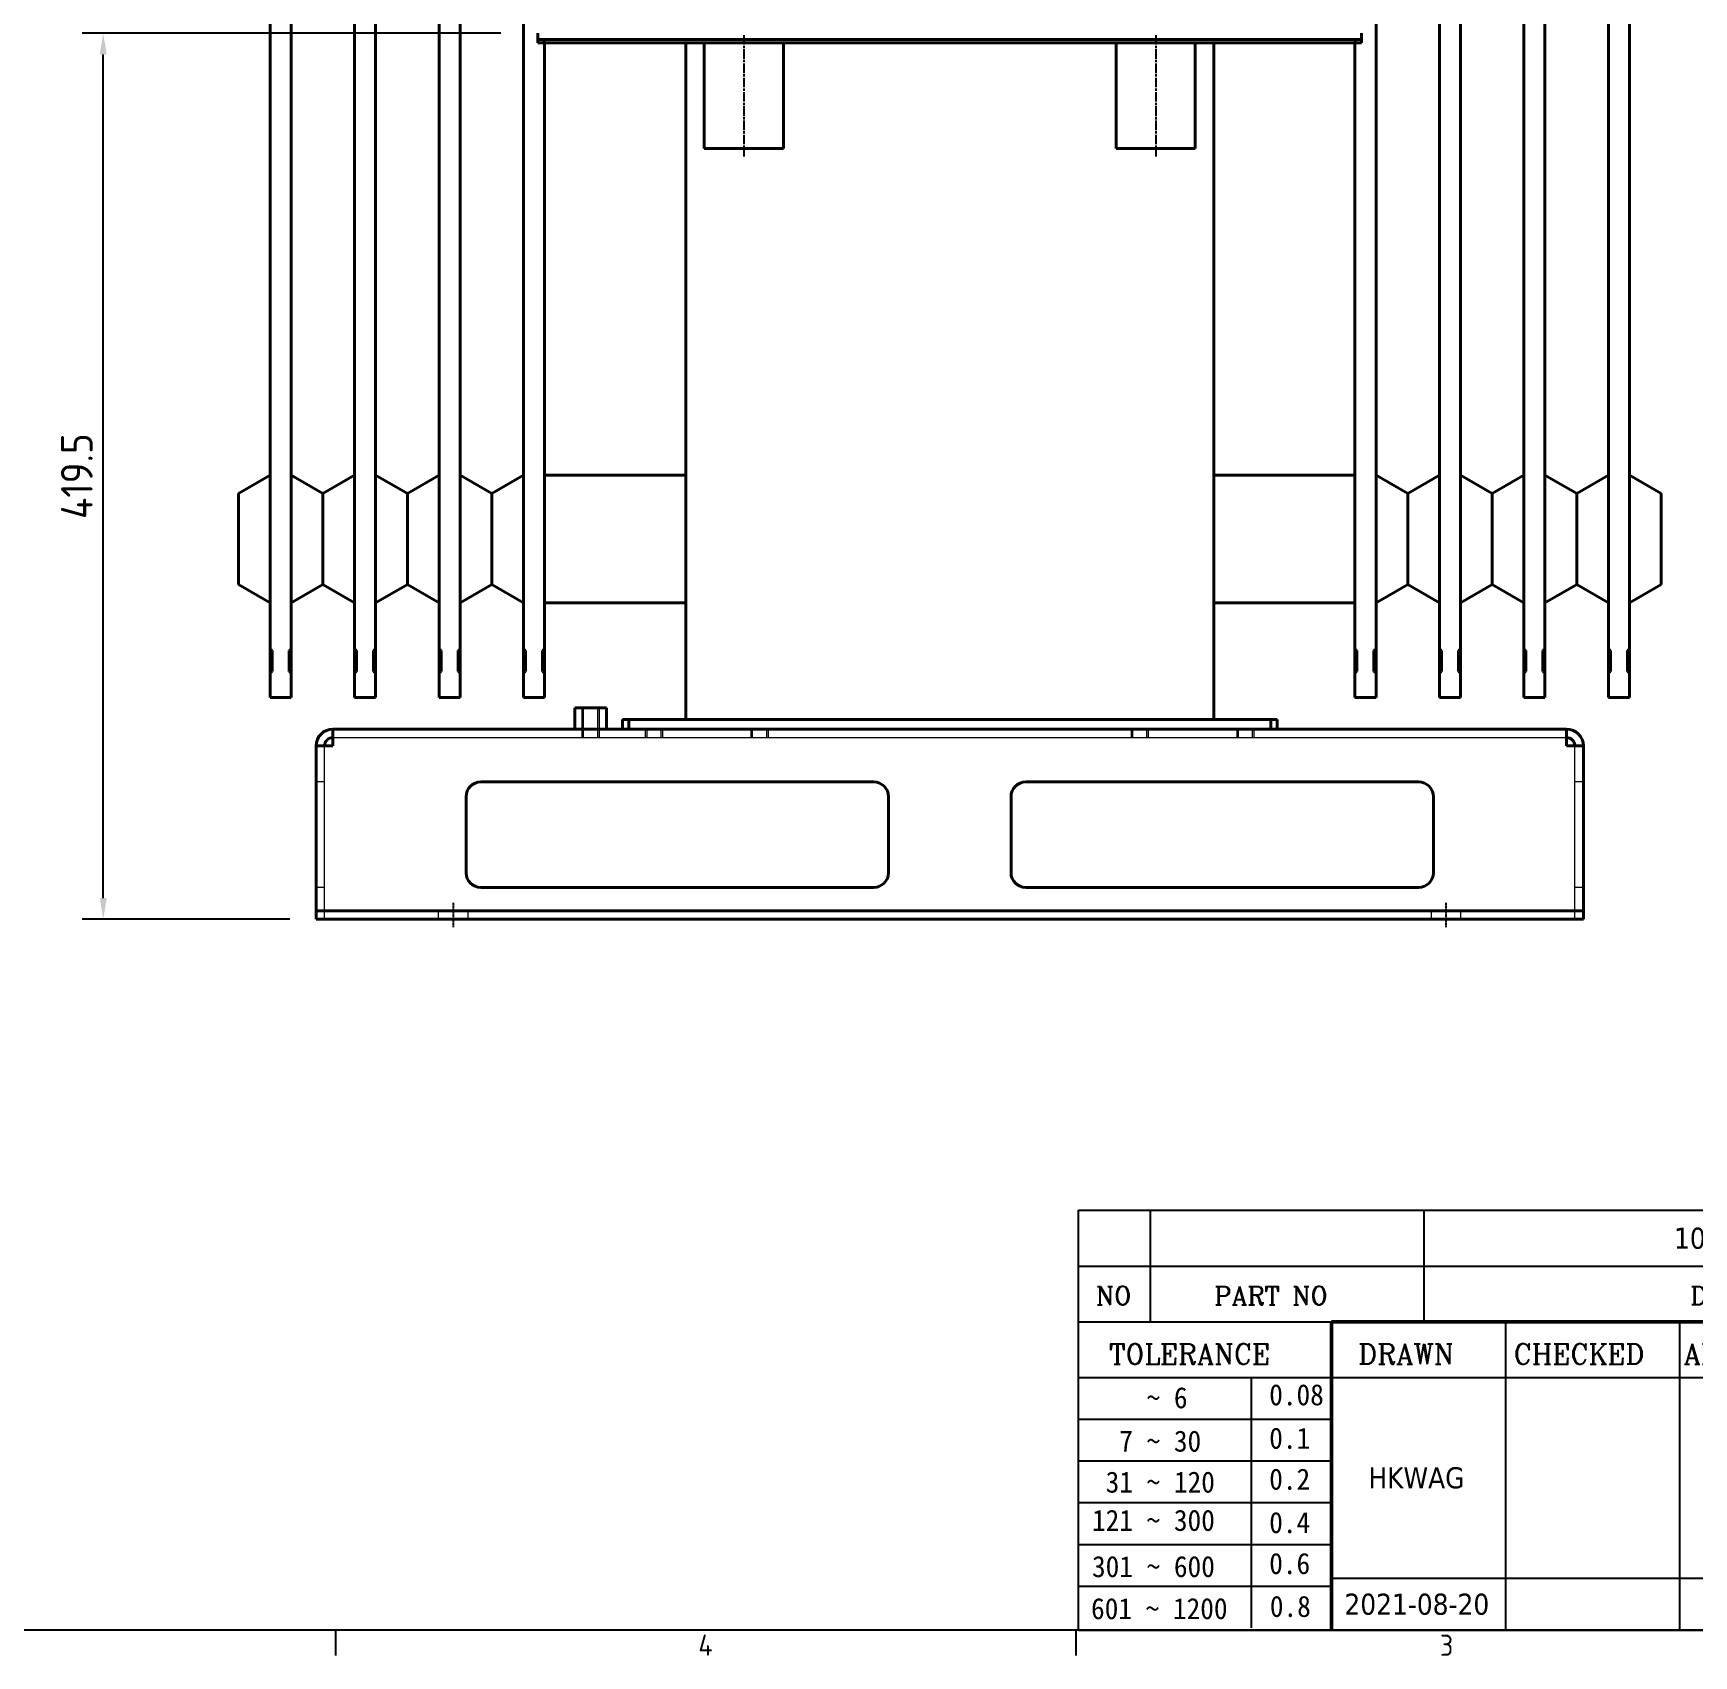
# Model space of a CAD drawing. Header units: millimetres. Extents: x 9486 to 14955, y -5687 to 1872.
# Drawn here: x 12146 to 12932, y -5599 to -4830 of the extents above; entities that cross this region are included whole.
import ezdxf
from ezdxf.enums import TextEntityAlignment as Align

# ---------------------------------------------------------------- set-up
doc = ezdxf.new("R2010")
doc.units = ezdxf.units.MM
doc.linetypes.add('CHAIN', pattern=[0.3543, 0.2362, -0.0295, 0.0591, -0.0295])
doc.linetypes.add('DASHED', pattern=[0.2067, 0.1654, -0.0413])
for name, color, linetype, lineweight in [('가려진 것(ISO)', 2, 'DASHED', 18), ('가시적인 것(ISO)', 3, 'Continuous', 40), ('경계(ISO)', 7, 'Continuous', 25), ('제목(ISO)', 5, 'Continuous', 50), ('중심선(ISO)', 1, 'Continuous', 25)]:
    doc.layers.add(name, color=color, linetype=linetype, lineweight=lineweight)
doc.styles.add('HAN_291', font='')
doc.styles.add('RC_284', font='ROMANC.shx')
doc.styles.add('RC_287', font='ROMANC.shx')
doc.styles.add('문자 텍스트_PSTEK_POSCO', font='isocp.shx')
doc.styles.add('치수 텍스트_PSTEK_POSCO', font='isocp.shx')
doc.styles.add('텍스트 스타일198', font='tahoma.ttf')
doc.styles.get('HAN_291').set_extended_font_data('GulimChe')
doc.dimstyles.new('치수_PSTEK_POSCO', dxfattribs={"dimscale": 5, "dimtxt": 3, "dimasz": 2, "dimexe": 2, "dimexo": 2.5, "dimgap": 1, "dimtad": 1, "dimrnd": 1e-08, "dimdsep": 46, "dimtxsty": '치수 텍스트_PSTEK_POSCO', "dimcen": 0.09, "dimdle": 10, "dimclrd": 7, "dimclre": 7, "dimclrt": 2, "dimadec": 1, "dimazin": 2, "dimtfac": 1, "dimtmove": 0, "dimatfit": 3, "dimfxl": 0, "dimtolj": 1, "dimlwd": -1, "dimlwe": -1, "dimarcsym": 0})

# ---------------------------------------------------------------- blocks, each defined once
blk = doc.blocks.new('경계 Default Border')
at = {"layer": '경계(ISO)'}
for p, q in [((560.67, 20), (560.67, 17.6)), ((630.75, 20), (630.75, 17.6))]:
    blk.add_line(p, q, dxfattribs=at)
at = {"layer": '경계(ISO)', "flags": 128}
blk.add_lwpolyline([(20, 20), (20, 574), (821, 574), (821, 20), (20, 20)], dxfattribs=at)
at = {"layer": '경계(ISO)', "color": 2, "char_height": 2, "attachment_point": 7, "style": '문자 텍스트_PSTEK_POSCO'}
for s, insert in [('4', (595.02, 17.6)), ('3', (665.24, 17.58))]:
    blk.add_mtext(s, dxfattribs=dict(at, insert=insert))
blk = doc.blocks.new('제목 블록 PSTEK')
at = {"color": 180}
for p, q in [((182.48, 11.79), (182.48, 51.57)), ((182.48, 51.57), (372.48, 51.57)), ((189.27, 51.57), (189.27, 41.01)), ((215.22, 41.01), (215.22, 51.57)), ((182.48, 46.29), (372.48, 46.29)), ((182.48, 41.01), (206.45, 41.01)), ((222.94, 11.79), (222.94, 41.01)), ((239.43, 11.79), (239.43, 41.01)), ((182.48, 35.73), (206.45, 35.73)), ((198.86, 12.03), (198.86, 35.73)), ((206.45, 35.73), (372.48, 35.73)), ((182.48, 31.78), (206.45, 31.78)), ((182.48, 27.83), (206.45, 27.83)), ((182.48, 23.88), (206.45, 23.88)), ((182.48, 19.93), (206.45, 19.93)), ((182.48, 15.98), (206.45, 15.98)), ((206.45, 16.74), (255.92, 16.74)), ((182.48, 11.79), (372.48, 11.79))]:
    blk.add_line(p, q, dxfattribs=at)
at = {"color": 7, "lineweight": 50}
for p, q in [((206.45, 11.79), (206.45, 41.01)), ((206.45, 41.01), (372.48, 41.01))]:
    blk.add_line(p, q, dxfattribs=at)
at = {"layer": '제목(ISO)', "lineweight": 18}
blk.add_line((182.48, 35.73), (182.48, 11.79), dxfattribs=at)
at = {"color": 2}
for s, height, style, p in [('NO', 1.742, 'RC_284', (184.14, 42.62)), ('PART NO', 1.742, 'RC_284', (195.34, 42.62)), ('DESCRIPTION', 1.7424, 'RC_284', (240.4, 42.62)), (' TOLERANCE', 1.9, 'RC_287', (184.09, 37.01)), ('DRAWN', 1.9, 'RC_287', (208.98, 37.01)), ('CHECKED', 1.9, 'RC_287', (223.69, 37.01)), ('APPROVED', 1.9, 'RC_287', (239.78, 37.01)), ('    ~ 6', 2, 'HAN_291', (183.77, 32.82)), ('0.08', 2, 'HAN_291', (200.55, 33.1)), ('  7 ~ 30', 2, 'HAN_291', (183.77, 28.71)), ('0.1', 2, 'HAN_291', (200.55, 28.99)), (' 31 ~ 120', 2, 'HAN_291', (183.77, 24.83)), ('0.2', 2, 'HAN_291', (200.55, 25.11)), ('121 ~ 300', 2, 'HAN_291', (183.77, 21.21)), ('0.4', 2, 'HAN_291', (200.55, 21)), ('0.6', 2, 'HAN_291', (200.55, 17.12)), ('301 ~ 600', 2, 'HAN_291', (183.77, 16.83)), ('601 ~ 1200', 2, 'HAN_291', (183.68, 12.85)), ('0.8', 2, 'HAN_291', (200.61, 13.06))]:
    blk.add_text(s, height=height, dxfattribs=dict(at, style=style)).set_placement(p)
at = {"layer": '제목(ISO)', "color": 7, "style": '텍스트 스타일198'}
for tag, p in [('질량\\P3;_001', (348.71, 48.16)), ('부품_번호_001', (187.55, 47.84)), ('설명_001', (238.99, 47.92)), ('1._MODEL_NAME_001', (326.77, 37.52)), ('제목_001', (311.87, 33.86)), ('제목_002', (336.77, 30.43)), ('부품_번호_001', (326.21, 26.96)), ('설계자_001', (209.94, 25.23)), ('프로젝트_001', (271.2, 16.57)), ('시트_크기_001', (260.84, 14.83)), ('작성_날짜_001', (207.65, 13.27)), ('프로젝트_002', (282.08, 13.15))]:
    blk.add_attdef(tag, p, '', height=2, dxfattribs=at)
for tag, p in [('재질', (295.48, 48.93)), ("3._Q'TY", (313.5, 48.93)), ('4._COLOR', (327.68, 48.93)), ('점검자', (231.18, 26.23)), ('엔지니어링_승인자', (247.67, 26.23)), ('점검_날짜', (231.18, 14.27)), ('엔지니어링_승인_날짜', (247.67, 14.27))]:
    blk.add_attdef(tag, text='', height=2, dxfattribs=at).set_placement(p, align=Align.MIDDLE_CENTER)
blk = doc.blocks.new('A$C0D17016F')
at = {"layer": '가려진 것(ISO)'}
for p, q in [((166, 100), (166, 86)), ((166.68, 86), (166.68, 100)), ((173.32, 86), (173.32, 100)), ((174, 86), (174, 100)), ((-296, 0), (-296, 82)), ((292, 86), (-292, 86)), ((296, 0), (296, 82)), ((-300, 65), (-296, 65)), ((296, 65), (300, 65)), ((-300, 15), (-296, 15)), ((296, 15), (300, 15)), ((-242, 0), (-242, 4)), ((-228, 0), (-228, 4)), ((228, 0), (228, 4)), ((242, 0), (242, 4))]:
    blk.add_line(p, q, dxfattribs=at)
at = {"layer": '가시적인 것(ISO)'}
for p, q in [((177.5, 100), (162.5, 100)), ((162.5, 90), (162.5, 100)), ((177.5, 90), (177.5, 100)), ((-292, 82), (-292, 90)), ((-292, 90), (292, 90)), ((292, 90), (292, 82)), ((-292, 82), (-300, 82)), ((-300, 8), (-300, 82)), ((300, 82), (292, 82)), ((300, 82), (300, 8)), ((-222, 65), (-36, 65)), ((36, 65), (222, 65)), ((-229, 22), (-229, 58)), ((-29, 58), (-29, 22)), ((29, 22), (29, 58)), ((229, 58), (229, 22)), ((-300, 4), (-300, 8)), ((-36, 15), (-222, 15)), ((222, 15), (36, 15)), ((300, 4), (300, 8)), ((-300, 4), (-290, 4)), ((-300, 4), (-300, 0)), ((-290, 0), (-300, 0)), ((-290, 4), (290, 4)), ((-290, 0), (290, 0)), ((290, 4), (300, 4)), ((300, 0), (290, 0)), ((300, 0), (300, 4))]:
    blk.add_line(p, q, dxfattribs=at)
for centre, radius, start, end in [((-292, 82), 8, 90, 180), ((292, 82), 8, 0, 90), ((-292, 82), 4, 90, 180), ((292, 82), 4, 0, 90), ((-222, 58), 7, 90, 180), ((-36, 58), 7, 0, 90), ((36, 58), 7, 90, 180), ((222, 58), 7, 0, 90), ((-222, 22), 7, 180, 270), ((-36, 22), 7, 270, 0), ((36, 22), 7, 180, 270), ((222, 22), 7, 270, 0)]:
    blk.add_arc(centre, radius, start, end, dxfattribs=at)
at = {"layer": '중심선(ISO)', "linetype": 'CHAIN'}
for p, q in [((-235, -3.75), (-235, 7.75)), ((235, -3.75), (235, 7.75))]:
    blk.add_line(p, q, dxfattribs=at)
blk = doc.blocks.new('A$C74B527A4')
at = {"layer": '가시적인 것(ISO)'}
for p, q in [((-195, -558.7), (-195, -555.7)), ((195, -558.7), (195, -555.7)), ((-195, -558.7), (195, -558.7)), ((-195, -558.7), (-195, -560.3)), ((-195, -560.3), (-192, -560.3)), ((-192, -560.3), (-192, -558.7)), ((192, -558.7), (-192, -558.7)), ((-192, -560.3), (192, -560.3)), ((-116.25, -560.3), (-116.25, -610.3)), ((-78.75, -560.3), (-78.75, -610.3)), ((78.75, -560.3), (78.75, -610.3)), ((116.25, -560.3), (116.25, -610.3)), ((192, -558.7), (192, -560.3)), ((192, -560.3), (195, -560.3)), ((195, -560.3), (195, -558.7)), ((-116.25, -610.3), (-78.75, -610.3)), ((78.75, -610.3), (116.25, -610.3))]:
    blk.add_line(p, q, dxfattribs=at)
at = {"layer": '중심선(ISO)', "linetype": 'CHAIN', "ltscale": 19.051651}
for p, q in [((-97.5, -556.55), (-97.5, -614.05)), ((97.5, -556.55), (97.5, -614.05))]:
    blk.add_line(p, q, dxfattribs=at)
blk = doc.blocks.new('*D480')
at = {"color": 7}
for p, q in [((12367.7, -4830.32), (12169.42, -4830.32)), ((12179.42, -5239.82), (12179.42, -4840.32)), ((12267.7, -5249.82), (12169.42, -5249.82))]:
    blk.add_line(p, q, dxfattribs=at)
for points in [[(12177.76, -4840.32), (12181.09, -4840.32), (12179.42, -4830.32)], [(12177.76, -5239.82), (12181.09, -5239.82), (12179.42, -5249.82)]]:
    blk.add_solid(points, dxfattribs=at)
at = {"layer": 'Defpoints', "color": 0}
for p in [(12179.42, -4830.32), (12380.2, -4830.32), (12280.2, -5249.82)]:
    blk.add_point(p, dxfattribs=at)
at = {"color": 2, "insert": (12166.92, -5040.07), "char_height": 15, "attachment_point": 5, "rotation": 90, "style": '치수 텍스트_PSTEK_POSCO'}
blk.add_mtext('\\A1;419.5', dxfattribs=at)

msp = doc.modelspace()

# ---------------------------------------------------------------- linework, layer by layer
at = {"layer": '가려진 것(ISO)'}
for p, q in [((12436.198, -5163.817), (12436.198, -5159.817)), ((12436.875, -5163.817), (12436.875, -5159.817)), ((12443.522, -5163.817), (12443.522, -5159.817)), ((12444.198, -5159.817), (12444.198, -5163.817)), ((12486.198, -5163.817), (12486.198, -5159.817)), ((12486.875, -5163.817), (12486.875, -5159.817)), ((12493.522, -5163.817), (12493.522, -5159.817)), ((12494.198, -5159.817), (12494.198, -5163.817)), ((12666.198, -5163.817), (12666.198, -5159.817)), ((12666.875, -5163.817), (12666.875, -5159.817)), ((12673.522, -5163.817), (12673.522, -5159.817)), ((12674.198, -5159.817), (12674.198, -5163.817)), ((12716.198, -5163.817), (12716.198, -5159.817)), ((12716.875, -5163.817), (12716.875, -5159.817)), ((12723.522, -5163.817), (12723.522, -5159.817)), ((12724.198, -5159.817), (12724.198, -5163.817))]:
    msp.add_line(p, q, dxfattribs=at)
at = {"layer": '가시적인 것(ISO)'}
for p, q in [((12258.398, -4446.851), (12258.398, -5092.782)), ((12268.398, -5092.782), (12268.398, -4446.851)), ((12298.398, -4446.851), (12298.398, -5092.782)), ((12308.398, -5092.782), (12308.398, -4446.851)), ((12338.398, -4446.851), (12338.398, -5092.782)), ((12348.398, -5092.782), (12348.398, -4446.851)), ((12378.398, -4446.851), (12378.398, -5092.782)), ((12781.998, -5092.782), (12781.998, -4446.851)), ((12811.998, -4446.851), (12811.998, -5092.782)), ((12821.998, -5092.782), (12821.998, -4446.851)), ((12851.998, -4446.851), (12851.998, -5092.782)), ((12861.998, -5092.782), (12861.998, -4446.851)), ((12891.998, -4446.851), (12891.998, -5092.782)), ((12901.998, -5092.782), (12901.998, -4446.851)), ((12388.398, -5092.782), (12388.398, -4834.917)), ((12455.198, -5155.317), (12455.198, -4834.917)), ((12705.198, -5155.317), (12705.198, -4834.917)), ((12771.998, -4834.917), (12771.998, -5092.782)), ((12243.398, -5048.227), (12258.398, -5039.567)), ((12283.398, -5048.227), (12268.398, -5039.567)), ((12283.398, -5048.227), (12298.398, -5039.567)), ((12323.398, -5048.227), (12308.398, -5039.567)), ((12323.398, -5048.227), (12338.398, -5039.567)), ((12363.398, -5048.227), (12348.398, -5039.567)), ((12363.398, -5048.227), (12378.398, -5039.567)), ((12388.398, -5039.567), (12455.198, -5039.567)), ((12771.998, -5039.567), (12705.198, -5039.567)), ((12796.998, -5048.227), (12781.998, -5039.567)), ((12796.998, -5048.227), (12811.998, -5039.567)), ((12836.998, -5048.227), (12821.998, -5039.567)), ((12836.998, -5048.227), (12851.998, -5039.567)), ((12876.998, -5048.227), (12861.998, -5039.567)), ((12876.998, -5048.227), (12891.998, -5039.567)), ((12916.998, -5048.227), (12901.998, -5039.567)), ((12243.398, -5091.406), (12243.398, -5048.227)), ((12283.398, -5091.406), (12283.398, -5048.227)), ((12323.398, -5091.406), (12323.398, -5048.227)), ((12363.398, -5091.406), (12363.398, -5048.227)), ((12796.998, -5048.227), (12796.998, -5091.406)), ((12836.998, -5048.227), (12836.998, -5091.406)), ((12876.998, -5048.227), (12876.998, -5091.406)), ((12916.998, -5048.227), (12916.998, -5091.406)), ((12243.398, -5091.406), (12258.398, -5100.067)), ((12258.398, -5116.275), (12258.398, -5092.782)), ((12283.398, -5091.406), (12268.398, -5100.067)), ((12268.398, -5092.782), (12268.398, -5116.275)), ((12283.398, -5091.406), (12298.398, -5100.067)), ((12298.398, -5116.275), (12298.398, -5092.782)), ((12323.398, -5091.406), (12308.398, -5100.067)), ((12308.398, -5092.782), (12308.398, -5116.275)), ((12323.398, -5091.406), (12338.398, -5100.067)), ((12338.398, -5116.275), (12338.398, -5092.782)), ((12363.398, -5091.406), (12348.398, -5100.067)), ((12348.398, -5092.782), (12348.398, -5116.275)), ((12363.398, -5091.406), (12378.398, -5100.067)), ((12378.398, -5116.275), (12378.398, -5092.782)), ((12388.398, -5092.782), (12388.398, -5116.275)), ((12771.998, -5116.275), (12771.998, -5092.782)), ((12796.998, -5091.406), (12781.998, -5100.067)), ((12781.998, -5092.782), (12781.998, -5116.275)), ((12796.998, -5091.406), (12811.998, -5100.067)), ((12811.998, -5116.275), (12811.998, -5092.782)), ((12836.998, -5091.406), (12821.998, -5100.067)), ((12821.998, -5092.782), (12821.998, -5116.275)), ((12836.998, -5091.406), (12851.998, -5100.067)), ((12851.998, -5116.275), (12851.998, -5092.782)), ((12876.998, -5091.406), (12861.998, -5100.067)), ((12861.998, -5092.782), (12861.998, -5116.275)), ((12876.998, -5091.406), (12891.998, -5100.067)), ((12891.998, -5116.275), (12891.998, -5092.782)), ((12916.998, -5091.406), (12901.998, -5100.067)), ((12901.998, -5092.782), (12901.998, -5116.275)), ((12388.398, -5100.067), (12455.198, -5100.067)), ((12771.998, -5100.067), (12705.198, -5100.067)), ((12258.398, -5116.275), (12258.398, -5122.117)), ((12268.398, -5122.117), (12268.398, -5116.275)), ((12298.398, -5116.275), (12298.398, -5122.117)), ((12308.398, -5122.117), (12308.398, -5116.275)), ((12338.398, -5116.275), (12338.398, -5122.117)), ((12348.398, -5122.117), (12348.398, -5116.275)), ((12378.398, -5116.275), (12378.398, -5122.117)), ((12388.398, -5122.117), (12388.398, -5116.275)), ((12771.998, -5116.275), (12771.998, -5122.117)), ((12781.998, -5122.117), (12781.998, -5116.275)), ((12811.998, -5116.275), (12811.998, -5122.117)), ((12821.998, -5122.117), (12821.998, -5116.275)), ((12851.998, -5116.275), (12851.998, -5122.117)), ((12861.998, -5122.117), (12861.998, -5116.275)), ((12891.998, -5116.275), (12891.998, -5122.117)), ((12901.998, -5122.117), (12901.998, -5116.275)), ((12258.398, -5122.117), (12258.398, -5133.036)), ((12259.398, -5122.55), (12258.398, -5122.117)), ((12259.398, -5132.602), (12259.398, -5122.55)), ((12268.398, -5122.117), (12267.398, -5122.55)), ((12267.398, -5122.55), (12267.398, -5132.602)), ((12268.398, -5133.036), (12268.398, -5122.117)), ((12298.398, -5122.117), (12298.398, -5133.036)), ((12299.398, -5122.55), (12298.398, -5122.117)), ((12299.398, -5132.602), (12299.398, -5122.55)), ((12308.398, -5122.117), (12307.398, -5122.55)), ((12307.398, -5122.55), (12307.398, -5132.602)), ((12308.398, -5133.036), (12308.398, -5122.117)), ((12338.398, -5122.117), (12338.398, -5133.036)), ((12339.398, -5122.55), (12338.398, -5122.117)), ((12339.398, -5132.602), (12339.398, -5122.55)), ((12348.398, -5122.117), (12347.398, -5122.55)), ((12347.398, -5122.55), (12347.398, -5132.602)), ((12348.398, -5133.036), (12348.398, -5122.117)), ((12378.398, -5122.117), (12378.398, -5133.036)), ((12379.398, -5122.55), (12378.398, -5122.117)), ((12379.398, -5132.602), (12379.398, -5122.55)), ((12388.398, -5122.117), (12387.398, -5122.55)), ((12387.398, -5122.55), (12387.398, -5132.602)), ((12388.398, -5133.036), (12388.398, -5122.117)), ((12771.998, -5122.117), (12771.998, -5133.036)), ((12772.998, -5122.55), (12771.998, -5122.117)), ((12772.998, -5132.602), (12772.998, -5122.55)), ((12781.998, -5122.117), (12780.998, -5122.55)), ((12780.998, -5122.55), (12780.998, -5132.602)), ((12781.998, -5133.036), (12781.998, -5122.117)), ((12811.998, -5122.117), (12811.998, -5133.036)), ((12812.998, -5122.55), (12811.998, -5122.117)), ((12812.998, -5132.602), (12812.998, -5122.55)), ((12821.998, -5122.117), (12820.998, -5122.55)), ((12820.998, -5122.55), (12820.998, -5132.602)), ((12821.998, -5133.036), (12821.998, -5122.117)), ((12851.998, -5122.117), (12851.998, -5133.036)), ((12852.998, -5122.55), (12851.998, -5122.117)), ((12852.998, -5132.602), (12852.998, -5122.55)), ((12861.998, -5122.117), (12860.998, -5122.55)), ((12860.998, -5122.55), (12860.998, -5132.602)), ((12861.998, -5133.036), (12861.998, -5122.117)), ((12891.998, -5122.117), (12891.998, -5133.036)), ((12892.998, -5122.55), (12891.998, -5122.117)), ((12892.998, -5132.602), (12892.998, -5122.55)), ((12901.998, -5122.117), (12900.998, -5122.55)), ((12900.998, -5122.55), (12900.998, -5132.602)), ((12901.998, -5133.036), (12901.998, -5122.117)), ((12258.398, -5133.036), (12259.398, -5132.602)), ((12258.398, -5133.036), (12258.398, -5138.786)), ((12267.398, -5132.602), (12268.398, -5133.036)), ((12268.398, -5138.786), (12268.398, -5133.036)), ((12298.398, -5133.036), (12299.398, -5132.602)), ((12298.398, -5133.036), (12298.398, -5138.786)), ((12307.398, -5132.602), (12308.398, -5133.036)), ((12308.398, -5138.786), (12308.398, -5133.036)), ((12338.398, -5133.036), (12339.398, -5132.602)), ((12338.398, -5133.036), (12338.398, -5138.786)), ((12347.398, -5132.602), (12348.398, -5133.036)), ((12348.398, -5138.786), (12348.398, -5133.036)), ((12378.398, -5133.036), (12379.398, -5132.602)), ((12378.398, -5133.036), (12378.398, -5138.786)), ((12387.398, -5132.602), (12388.398, -5133.036)), ((12388.398, -5138.786), (12388.398, -5133.036)), ((12771.998, -5133.036), (12772.998, -5132.602)), ((12771.998, -5133.036), (12771.998, -5138.786)), ((12780.998, -5132.602), (12781.998, -5133.036)), ((12781.998, -5138.786), (12781.998, -5133.036)), ((12811.998, -5133.036), (12812.998, -5132.602)), ((12811.998, -5133.036), (12811.998, -5138.786)), ((12820.998, -5132.602), (12821.998, -5133.036)), ((12821.998, -5138.786), (12821.998, -5133.036)), ((12851.998, -5133.036), (12852.998, -5132.602)), ((12851.998, -5133.036), (12851.998, -5138.786)), ((12860.998, -5132.602), (12861.998, -5133.036)), ((12861.998, -5138.786), (12861.998, -5133.036)), ((12891.998, -5133.036), (12892.998, -5132.602)), ((12891.998, -5133.036), (12891.998, -5138.786)), ((12900.998, -5132.602), (12901.998, -5133.036)), ((12901.998, -5138.786), (12901.998, -5133.036)), ((12258.398, -5144.817), (12258.398, -5138.786)), ((12268.398, -5138.786), (12268.398, -5144.817)), ((12298.398, -5144.817), (12298.398, -5138.786)), ((12308.398, -5138.786), (12308.398, -5144.817)), ((12338.398, -5144.817), (12338.398, -5138.786)), ((12348.398, -5138.786), (12348.398, -5144.817)), ((12378.398, -5144.817), (12378.398, -5138.786)), ((12388.398, -5138.786), (12388.398, -5144.817)), ((12771.998, -5144.817), (12771.998, -5138.786)), ((12781.998, -5138.786), (12781.998, -5144.817)), ((12811.998, -5144.817), (12811.998, -5138.786)), ((12821.998, -5138.786), (12821.998, -5144.817)), ((12851.998, -5144.817), (12851.998, -5138.786)), ((12861.998, -5138.786), (12861.998, -5144.817)), ((12891.998, -5144.817), (12891.998, -5138.786)), ((12901.998, -5138.786), (12901.998, -5144.817)), ((12258.398, -5144.817), (12268.398, -5144.817)), ((12298.398, -5144.817), (12308.398, -5144.817)), ((12338.398, -5144.817), (12348.398, -5144.817)), ((12378.398, -5144.817), (12388.398, -5144.817)), ((12781.998, -5144.817), (12771.998, -5144.817)), ((12821.998, -5144.817), (12811.998, -5144.817)), ((12861.998, -5144.817), (12851.998, -5144.817)), ((12901.998, -5144.817), (12891.998, -5144.817)), ((12425.198, -5155.317), (12428.198, -5155.317)), ((12425.198, -5159.817), (12425.198, -5155.317)), ((12428.198, -5155.317), (12428.198, -5159.817)), ((12428.198, -5155.317), (12732.198, -5155.317)), ((12732.198, -5155.317), (12735.198, -5155.317)), ((12732.198, -5159.817), (12732.198, -5155.317)), ((12735.198, -5155.317), (12735.198, -5159.817))]:
    msp.add_line(p, q, dxfattribs=at)

# ---------------------------------------------------------------- block references
at = {"xscale": 5, "yscale": 5, "zscale": 5}
msp.add_blockref('경계 Default Border', (9486.075, -5686.548), dxfattribs=at)
msp.add_blockref('A$C74B527A4', (12580.198, -4274.617))
at = {"xscale": -1}
msp.add_blockref('A$C0D17016F', (12580.198, -5249.817), dxfattribs=at)
ref = msp.add_blockref('제목 블록 PSTEK', (11728.696, -5645.503), dxfattribs=dict(xscale=5, yscale=5, zscale=5))
ref.add_attrib('설계자_001', 'HKWAG', (12778.394, -5519.331), dxfattribs={"layer": '제목(ISO)', "color": 7, "height": 10, "style": '텍스트 스타일198'})
ref.add_attrib('작성_날짜_001', '2021-08-20', (12767.057, -5579.173), dxfattribs={"layer": '제목(ISO)', "color": 7, "height": 10, "style": '텍스트 스타일198'})
ref.add_attrib('설명_001', '1080*713*993', (12923.071, -5405.891), dxfattribs={"layer": '제목(ISO)', "color": 7, "height": 10, "style": '텍스트 스타일198'})

# ---------------------------------------------------------------- dimensions: what is measured, and where the dimension line sits
dim = msp.add_linear_dim(base=(12179.424, -4830.317), p1=(12280.198, -5249.817), p2=(12380.198, -4830.317), angle=90, dimstyle='치수_PSTEK_POSCO')
dim.commit()
dim.dimension.update_dxf_attribs({"geometry": '*D480', "text_midpoint": (12166.924, -5040.067)})

doc.saveas('drawing.dxf')
